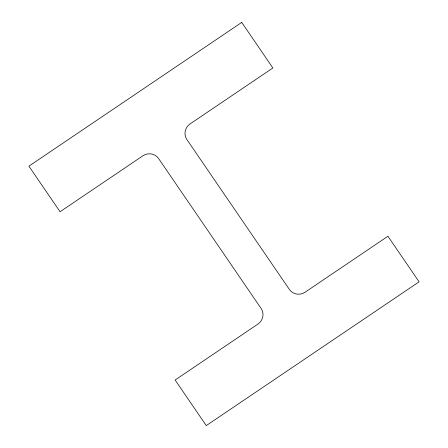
<?xml version="1.0" encoding="UTF-8"?>
<svg xmlns="http://www.w3.org/2000/svg" width="448" height="448" viewBox="0 0 448 448"><rect width="100%" height="100%" fill="white"/><g stroke="black" fill="none" stroke-linecap="round" stroke-linejoin="round"><path stroke-width="0.67" d="M241.718 22.4L28.907 166.174L60.066 211.753L142.906 155.786A11.418 11.116 -28.3 0 1 158.637 158.575L261.139 308.493A11.418 11.116 -28.3 0 1 257.953 324.061L175.118 380.022L206.282 425.6L419.093 281.826L387.934 236.247L305.094 292.214A11.418 11.116 -28.3 0 1 289.363 289.425L186.861 139.507A11.418 11.116 -28.3 0 1 190.047 123.939L272.882 67.978L241.718 22.4"/></g></svg>
